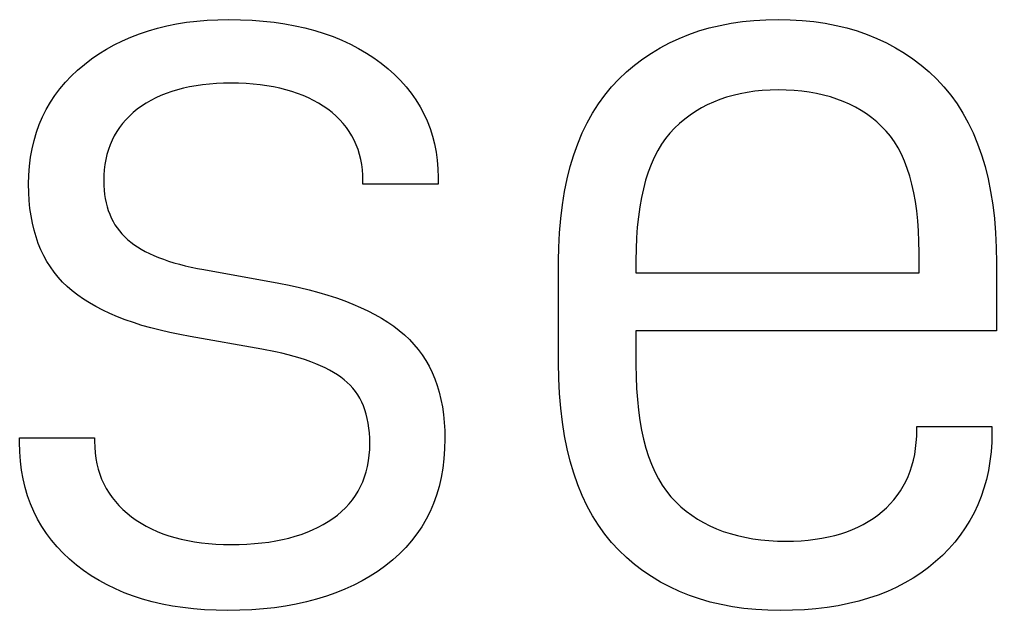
# Model space of a CAD drawing. Header units: millimetres. Extents: x 120 to 180, y -156 to -28.
# Drawn here: x 154.648 to 158.285, y -107.664 to -105.463 of the extents above; entities that cross this region are included whole.
import ezdxf

# ---------------------------------------------------------------- set-up
doc = ezdxf.new("R2010")
doc.units = ezdxf.units.MM
doc.layers.add('F.Silkscreen', color=41, linetype='CONTINUOUS', true_color=0xf2eda1)

msp = doc.modelspace()

# ---------------------------------------------------------------- linework, layer by layer
at = {"layer": 'F.Silkscreen', "linetype": 'CONTINUOUS'}
for p, q in [((155.161739, -105.494853), (155.196775, -105.48636)), ((155.196775, -105.48636), (155.232769, -105.479173)), ((155.232769, -105.479173), (155.269722, -105.473292)), ((155.269722, -105.473292), (155.307635, -105.468718)), ((155.307635, -105.468718), (155.346508, -105.465451)), ((155.346508, -105.465451), (155.386341, -105.463491)), ((155.386341, -105.463491), (155.427135, -105.462838)), ((155.427135, -105.462838), (155.471024, -105.463474)), ((155.471024, -105.463474), (155.51379, -105.465384)), ((155.51379, -105.465384), (155.555433, -105.468567)), ((155.555433, -105.468567), (155.595952, -105.473023)), ((155.595952, -105.473023), (155.635347, -105.478753)), ((155.635347, -105.478753), (155.673617, -105.485756)), ((155.673617, -105.485756), (155.710763, -105.494032)), ((157.21583, -105.494101), (157.255689, -105.484549)), ((157.255689, -105.484549), (157.296671, -105.476733)), ((157.296671, -105.476733), (157.338778, -105.470654)), ((157.338778, -105.470654), (157.382007, -105.466312)), ((157.382007, -105.466312), (157.42636, -105.463706)), ((157.42636, -105.463706), (157.471836, -105.462838)), ((157.471836, -105.462838), (157.517303, -105.463706)), ((157.517303, -105.463706), (157.56163, -105.466312)), ((157.56163, -105.466312), (157.604815, -105.470654)), ((157.604815, -105.470654), (157.646859, -105.476733)), ((157.646859, -105.476733), (157.687762, -105.484549)), ((157.687762, -105.484549), (157.727524, -105.494101)), ((155.031179, -105.541891), (155.062383, -105.528172)), ((155.062383, -105.528172), (155.094544, -105.51576)), ((155.094544, -105.51576), (155.127662, -105.504653)), ((155.127662, -105.504653), (155.161739, -105.494853)), ((155.710763, -105.494032), (155.746784, -105.503581)), ((155.746784, -105.503581), (155.781679, -105.514404)), ((155.781679, -105.514404), (155.815449, -105.526501)), ((155.815449, -105.526501), (155.848092, -105.539871)), ((157.103005, -105.533174), (157.139488, -105.518414)), ((157.139488, -105.518414), (157.177097, -105.505389)), ((157.177097, -105.505389), (157.21583, -105.494101)), ((157.727524, -105.494101), (157.766144, -105.505389)), ((157.766144, -105.505389), (157.803624, -105.518414)), ((157.803624, -105.518414), (157.839962, -105.533174)), ((154.971642, -105.573246), (155.000932, -105.556915)), ((155.000932, -105.556915), (155.031179, -105.541891)), ((155.848092, -105.539871), (155.879609, -105.554514)), ((155.879609, -105.554514), (155.909999, -105.570431)), ((157.033417, -105.567902), (157.067648, -105.54967)), ((157.067648, -105.54967), (157.103005, -105.533174)), ((157.839962, -105.533174), (157.87516, -105.54967)), ((157.87516, -105.54967), (157.909216, -105.567902)), ((154.91593, -105.609826), (154.943308, -105.590883)), ((154.943308, -105.590883), (154.971642, -105.573246)), ((155.909999, -105.570431), (155.939261, -105.587622)), ((155.939261, -105.587622), (155.967397, -105.606086)), ((156.968335, -105.609572), (157.000312, -105.587869)), ((157.000312, -105.587869), (157.033417, -105.567902)), ((157.909216, -105.567902), (157.942131, -105.587869)), ((157.942131, -105.587869), (157.973905, -105.609572)), ((154.864373, -105.651412), (154.889507, -105.630074)), ((154.889507, -105.630074), (154.91593, -105.609826)), ((155.967397, -105.606086), (155.994404, -105.625824)), ((155.994404, -105.625824), (156.02002, -105.646586)), ((156.907763, -105.658182), (156.937485, -105.633009)), ((156.937485, -105.633009), (156.968335, -105.609572)), ((157.973905, -105.609572), (158.004538, -105.633009)), ((158.004538, -105.633009), (158.034031, -105.658182)), ((154.818977, -105.696719), (154.840863, -105.673627)), ((154.840863, -105.673627), (154.864373, -105.651412)), ((156.02002, -105.646586), (156.043987, -105.668125)), ((156.043987, -105.668125), (156.066304, -105.690441)), ((156.879169, -105.685089), (156.907763, -105.658182)), ((158.034031, -105.658182), (158.062382, -105.685089)), ((154.798714, -105.720687), (154.818977, -105.696719)), ((155.305146, -105.709398), (155.28138, -105.713584)), ((155.329687, -105.705972), (155.305146, -105.709398)), ((155.355004, -105.703308), (155.329687, -105.705972)), ((155.381095, -105.701405), (155.355004, -105.703308)), ((155.407962, -105.700263), (155.381095, -105.701405)), ((155.435604, -105.699883), (155.407962, -105.700263)), ((155.463797, -105.700263), (155.435604, -105.699883)), ((155.491228, -105.701405), (155.463797, -105.700263)), ((155.517897, -105.703308), (155.491228, -105.701405)), ((155.543805, -105.705972), (155.517897, -105.703308)), ((155.568951, -105.709398), (155.543805, -105.705972)), ((155.593337, -105.713584), (155.568951, -105.709398)), ((156.066304, -105.690441), (156.086969, -105.713535)), ((156.852014, -105.713808), (156.879169, -105.685089)), ((158.062382, -105.685089), (158.089297, -105.713808)), ((154.763058, -105.771254), (154.780075, -105.745532)), ((154.780075, -105.745532), (154.798714, -105.720687)), ((155.174177, -105.745934), (155.155062, -105.754687)), ((155.194067, -105.737942), (155.174177, -105.745934)), ((155.214733, -105.730711), (155.194067, -105.737942)), ((155.236173, -105.724241), (155.214733, -105.730711)), ((155.258389, -105.718532), (155.236173, -105.724241)), ((155.28138, -105.713584), (155.258389, -105.718532)), ((155.616962, -105.718532), (155.593337, -105.713584)), ((155.639828, -105.724241), (155.616962, -105.718532)), ((155.661933, -105.730711), (155.639828, -105.724241)), ((155.68328, -105.737942), (155.661933, -105.730711)), ((155.703868, -105.745934), (155.68328, -105.737942)), ((155.723697, -105.754687), (155.703868, -105.745934)), ((156.086969, -105.713535), (156.105984, -105.737406)), ((156.105984, -105.737406), (156.123347, -105.762053)), ((156.802952, -105.776849), (156.826608, -105.744395)), ((156.826608, -105.744395), (156.852014, -105.713808)), ((157.304578, -105.745245), (157.279366, -105.752446)), ((157.330551, -105.739152), (157.304578, -105.745245)), ((157.357285, -105.734166), (157.330551, -105.739152)), ((157.38478, -105.730289), (157.357285, -105.734166)), ((157.413036, -105.72752), (157.38478, -105.730289)), ((157.442055, -105.725858), (157.413036, -105.72752)), ((157.471836, -105.725304), (157.442055, -105.725858)), ((157.502129, -105.725833), (157.471836, -105.725304)), ((157.531592, -105.72742), (157.502129, -105.725833)), ((157.560224, -105.730066), (157.531592, -105.72742)), ((157.588026, -105.73377), (157.560224, -105.730066)), ((157.614999, -105.738532), (157.588026, -105.73377)), ((157.641143, -105.744352), (157.614999, -105.738532)), ((157.666458, -105.75123), (157.641143, -105.744352)), ((158.089297, -105.713808), (158.114475, -105.744395)), ((158.114475, -105.744395), (158.137917, -105.776849)), ((154.747664, -105.797853), (154.763058, -105.771254)), ((155.119157, -105.774476), (155.102368, -105.785513)), ((155.136722, -105.764201), (155.119157, -105.774476)), ((155.155062, -105.754687), (155.136722, -105.764201)), ((155.742768, -105.764201), (155.723697, -105.754687)), ((155.761081, -105.774476), (155.742768, -105.764201)), ((155.778637, -105.785513), (155.761081, -105.774476)), ((156.123347, -105.762053), (156.139059, -105.787479)), ((156.781046, -105.811171), (156.802952, -105.776849)), ((157.208287, -105.780697), (157.186112, -105.79233)), ((157.23122, -105.770172), (157.208287, -105.780697)), ((157.254913, -105.760755), (157.23122, -105.770172)), ((157.279366, -105.752446), (157.254913, -105.760755)), ((157.690944, -105.759167), (157.666458, -105.75123)), ((157.714603, -105.768162), (157.690944, -105.759167)), ((157.737434, -105.778215), (157.714603, -105.768162)), ((157.759439, -105.789326), (157.737434, -105.778215)), ((158.137917, -105.776849), (158.159622, -105.811171)), ((154.733892, -105.825329), (154.747664, -105.797853)), ((155.071216, -105.809757), (155.057058, -105.822767)), ((155.086353, -105.79731), (155.071216, -105.809757)), ((155.102368, -105.785513), (155.086353, -105.79731)), ((155.795437, -105.79731), (155.778637, -105.785513)), ((155.811342, -105.809757), (155.795437, -105.79731)), ((155.826218, -105.822767), (155.811342, -105.809757)), ((156.139059, -105.787479), (156.153118, -105.813681)), ((156.153118, -105.813681), (156.165525, -105.840661)), ((156.76089, -105.847362), (156.781046, -105.811171)), ((157.144037, -105.818921), (157.124136, -105.833879)), ((157.164695, -105.805072), (157.144037, -105.818921)), ((157.186112, -105.79233), (157.164695, -105.805072)), ((157.780616, -105.801496), (157.759439, -105.789326)), ((157.800967, -105.814724), (157.780616, -105.801496)), ((157.820492, -105.82901), (157.800967, -105.814724)), ((158.159622, -105.811171), (158.179591, -105.847362)), ((154.711213, -105.882912), (154.721742, -105.853682)), ((154.721742, -105.853682), (154.733892, -105.825329)), ((155.031679, -105.850476), (155.020457, -105.865175)), ((155.043879, -105.83634), (155.031679, -105.850476)), ((155.057058, -105.822767), (155.043879, -105.83634)), ((155.840066, -105.83634), (155.826218, -105.822767)), ((155.852886, -105.850476), (155.840066, -105.83634)), ((155.864678, -105.865175), (155.852886, -105.850476)), ((156.165525, -105.840661), (156.176278, -105.868418)), ((156.742485, -105.88542), (156.76089, -105.847362)), ((157.104992, -105.849945), (157.086605, -105.867119)), ((157.124136, -105.833879), (157.104992, -105.849945)), ((157.839192, -105.844354), (157.820492, -105.82901)), ((157.857067, -105.860756), (157.839192, -105.844354)), ((158.179591, -105.847362), (158.197823, -105.88542)), ((154.702305, -105.913018), (154.711213, -105.882912)), ((155.010213, -105.880437), (155.000946, -105.89626)), ((155.020457, -105.865175), (155.010213, -105.880437)), ((155.875443, -105.880437), (155.864678, -105.865175)), ((155.885181, -105.89626), (155.875443, -105.880437)), ((156.176278, -105.868418), (156.185378, -105.896952)), ((156.725831, -105.925347), (156.742485, -105.88542)), ((157.06916, -105.885665), (157.052844, -105.905849)), ((157.086605, -105.867119), (157.06916, -105.885665)), ((157.873985, -105.878474), (157.857067, -105.860756)), ((157.889811, -105.897746), (157.873985, -105.878474)), ((158.197823, -105.88542), (158.214319, -105.925347)), ((154.695017, -105.944002), (154.702305, -105.913018)), ((154.992657, -105.912647), (154.985343, -105.929595)), ((155.000946, -105.89626), (154.992657, -105.912647)), ((155.893892, -105.912647), (155.885181, -105.89626)), ((155.901577, -105.929595), (155.893892, -105.912647)), ((156.185378, -105.896952), (156.192825, -105.926264)), ((156.192825, -105.926264), (156.198617, -105.956353)), ((156.710928, -105.967142), (156.725831, -105.925347)), ((157.037656, -105.92767), (157.023595, -105.951129)), ((157.052844, -105.905849), (157.037656, -105.92767)), ((157.904546, -105.91857), (157.889811, -105.897746)), ((157.918189, -105.940949), (157.904546, -105.91857)), ((158.214319, -105.925347), (158.229078, -105.967142)), ((154.689349, -105.975862), (154.695017, -105.944002)), ((154.973646, -105.965177), (154.969261, -105.983811)), ((154.979007, -105.947105), (154.973646, -105.965177)), ((154.985343, -105.929595), (154.979007, -105.947105)), ((155.908237, -105.947105), (155.901577, -105.929595)), ((155.913871, -105.965177), (155.908237, -105.947105)), ((155.918479, -105.983811), (155.913871, -105.965177)), ((156.198617, -105.956353), (156.202755, -105.98722)), ((157.023595, -105.951129), (157.010662, -105.976226)), ((157.93074, -105.96488), (157.918189, -105.940949)), ((157.9422, -105.990365), (157.93074, -105.96488)), ((154.685302, -106.0086), (154.689349, -105.975862)), ((154.969261, -105.983811), (154.965851, -106.003006)), ((155.922063, -106.003006), (155.918479, -105.983811)), ((156.202755, -105.98722), (156.205238, -106.018864)), ((156.697777, -106.010806), (156.710928, -105.967142)), ((157.010662, -105.976226), (156.998855, -106.00296)), ((157.952568, -106.017404), (157.9422, -105.990365)), ((158.229078, -105.967142), (158.242101, -106.010806)), ((154.682873, -106.042215), (154.685302, -106.0086)), ((154.963415, -106.022762), (154.961954, -106.043079)), ((154.965851, -106.003006), (154.963415, -106.022762)), ((155.924623, -106.022762), (155.922063, -106.003006)), ((155.926158, -106.043079), (155.924623, -106.022762)), ((156.205238, -106.018864), (156.206066, -106.051285)), ((156.686378, -106.056338), (156.697777, -106.010806)), ((156.988174, -106.031332), (156.978619, -106.061341)), ((156.998855, -106.00296), (156.988174, -106.031332)), ((157.961845, -106.045996), (157.952568, -106.017404)), ((158.242101, -106.010806), (158.253387, -106.056338)), ((154.682064, -106.076706), (154.682873, -106.042215)), ((154.961954, -106.043079), (154.961468, -106.063958)), ((154.961468, -106.063958), (154.961815, -106.081188)), ((155.92667, -106.063958), (155.926158, -106.043079)), ((155.92667, -106.076706), (155.92667, -106.063958)), ((156.206066, -106.051285), (156.206066, -106.076706)), ((156.676732, -106.103739), (156.686378, -106.056338)), ((156.978619, -106.061341), (156.97019, -106.092987)), ((157.970031, -106.076142), (157.961845, -106.045996)), ((158.253387, -106.056338), (158.262937, -106.103739)), ((154.682625, -106.107458), (154.682064, -106.076706)), ((154.684309, -106.137284), (154.682625, -106.107458)), ((154.961815, -106.081188), (154.962857, -106.097936)), ((154.962857, -106.097936), (154.964593, -106.114203)), ((156.206066, -106.076706), (155.92667, -106.076706)), ((156.668839, -106.153008), (156.676732, -106.103739)), ((156.97019, -106.092987), (156.962886, -106.12627)), ((157.977125, -106.107842), (157.970031, -106.076142)), ((157.983127, -106.141095), (157.977125, -106.107842)), ((158.262937, -106.103739), (158.270751, -106.153008)), ((154.687116, -106.166186), (154.684309, -106.137284)), ((154.964593, -106.114203), (154.967024, -106.129989)), ((154.967024, -106.129989), (154.970149, -106.145294)), ((154.970149, -106.145294), (154.973969, -106.160119)), ((156.962886, -106.12627), (156.956707, -106.16119)), ((157.988038, -106.175903), (157.983127, -106.141095)), ((154.691047, -106.194163), (154.687116, -106.166186)), ((154.973969, -106.160119), (154.978484, -106.174463)), ((154.978484, -106.174463), (154.983693, -106.188326)), ((156.662699, -106.204147), (156.668839, -106.153008)), ((156.956707, -106.16119), (156.951652, -106.197748)), ((157.991858, -106.212264), (157.988038, -106.175903)), ((158.270751, -106.153008), (158.276828, -106.204147)), ((154.696102, -106.221214), (154.691047, -106.194163)), ((154.983693, -106.188326), (154.989597, -106.20171)), ((154.989597, -106.20171), (154.996195, -106.214613)), ((154.996195, -106.214613), (155.003488, -106.227037)), ((156.658313, -106.257154), (156.662699, -106.204147)), ((156.951652, -106.197748), (156.947721, -106.235942)), ((157.994586, -106.25018), (157.991858, -106.212264)), ((158.276828, -106.204147), (158.281168, -106.257154)), ((154.702281, -106.247341), (154.696102, -106.221214)), ((154.709585, -106.272542), (154.702281, -106.247341)), ((155.003488, -106.227037), (155.011476, -106.238981)), ((155.011476, -106.238981), (155.020158, -106.250446)), ((155.020158, -106.250446), (155.029535, -106.261432)), ((156.947721, -106.235942), (156.944914, -106.275773)), ((157.996223, -106.28965), (157.994586, -106.25018)), ((154.718015, -106.296817), (154.709585, -106.272542)), ((155.029535, -106.261432), (155.039607, -106.271939)), ((155.039607, -106.271939), (155.050373, -106.281967)), ((155.050373, -106.281967), (155.061898, -106.291592)), ((155.061898, -106.291592), (155.074248, -106.300867)), ((156.655681, -106.31203), (156.658313, -106.257154)), ((156.944914, -106.275773), (156.94323, -106.31724)), ((157.996769, -106.330674), (157.996223, -106.28965)), ((158.281168, -106.257154), (158.283773, -106.31203)), ((154.727569, -106.320167), (154.718015, -106.296817)), ((154.73825, -106.342591), (154.727569, -106.320167)), ((155.074248, -106.300867), (155.087423, -106.309793)), ((155.087423, -106.309793), (155.101425, -106.318371)), ((155.101425, -106.318371), (155.116252, -106.3266)), ((155.116252, -106.3266), (155.131907, -106.334481)), ((156.654934, -106.360344), (156.655681, -106.31203)), ((156.94323, -106.31724), (156.942669, -106.360344)), ((158.283773, -106.31203), (158.284641, -106.368775)), ((154.750057, -106.364089), (154.73825, -106.342591)), ((154.76299, -106.384661), (154.750057, -106.364089)), ((155.131907, -106.334481), (155.148389, -106.342014)), ((155.148389, -106.342014), (155.165698, -106.349199)), ((155.165698, -106.349199), (155.183835, -106.356036)), ((155.183835, -106.356036), (155.2028, -106.362527)), ((155.2028, -106.362527), (155.222594, -106.36867)), ((156.654804, -106.368775), (156.654934, -106.360344)), ((156.942669, -106.360344), (156.942669, -106.406868)), ((157.996769, -106.406868), (157.996769, -106.330674)), ((154.777051, -106.404307), (154.76299, -106.384661)), ((155.222594, -106.36867), (155.243216, -106.374466)), ((155.243216, -106.374466), (155.264668, -106.379916)), ((155.264668, -106.379916), (155.28695, -106.385019)), ((155.28695, -106.385019), (155.310061, -106.389777)), ((155.310061, -106.389777), (155.334003, -106.394188)), ((155.334003, -106.394188), (155.613407, -106.444954)), ((156.654804, -106.741326), (156.654804, -106.368775)), ((158.284641, -106.368775), (158.284641, -106.622811)), ((154.792239, -106.423027), (154.777051, -106.404307)), ((154.808556, -106.440821), (154.792239, -106.423027)), ((156.942669, -106.406868), (157.996769, -106.406868)), ((154.826, -106.457688), (154.808556, -106.440821)), ((154.844669, -106.473795), (154.826, -106.457688)), ((154.864659, -106.489306), (154.844669, -106.473795)), ((155.613407, -106.444954), (155.65244, -106.452654)), ((155.65244, -106.452654), (155.690164, -106.460932)), ((155.690164, -106.460932), (155.726582, -106.469788)), ((155.726582, -106.469788), (155.761692, -106.479224)), ((154.885969, -106.504222), (154.864659, -106.489306)), ((154.908601, -106.518542), (154.885969, -106.504222)), ((155.761692, -106.479224), (155.795495, -106.489238)), ((155.795495, -106.489238), (155.827992, -106.499831)), ((155.827992, -106.499831), (155.859183, -106.511003)), ((155.859183, -106.511003), (155.889068, -106.522754)), ((154.932553, -106.532266), (154.908601, -106.518542)), ((154.957826, -106.545394), (154.932553, -106.532266)), ((154.984419, -106.557927), (154.957826, -106.545394)), ((155.889068, -106.522754), (155.917648, -106.535084)), ((155.917648, -106.535084), (155.944923, -106.547992)), ((155.012334, -106.569864), (154.984419, -106.557927)), ((155.041569, -106.581205), (155.012334, -106.569864)), ((155.072125, -106.59195), (155.041569, -106.581205)), ((155.944923, -106.547992), (155.970893, -106.56148)), ((155.970893, -106.56148), (155.995559, -106.575547)), ((155.995559, -106.575547), (156.018922, -106.590192)), ((155.104002, -106.6021), (155.072125, -106.59195)), ((155.1372, -106.611654), (155.104002, -106.6021)), ((155.171718, -106.620612), (155.1372, -106.611654)), ((156.018922, -106.590192), (156.04098, -106.605417)), ((156.04098, -106.605417), (156.061735, -106.621221)), ((155.207558, -106.628975), (155.171718, -106.620612)), ((155.244718, -106.636742), (155.207558, -106.628975)), ((155.283199, -106.643914), (155.244718, -106.636742)), ((155.5499, -106.690506), (155.283199, -106.643914)), ((156.061735, -106.621221), (156.081188, -106.637604)), ((156.081188, -106.637604), (156.099402, -106.654739)), ((156.099402, -106.654739), (156.116437, -106.672817)), ((158.284641, -106.622811), (156.942669, -106.622811)), ((156.942669, -106.622811), (156.942669, -106.749756)), ((155.600974, -106.700628), (155.5499, -106.690506)), ((156.116437, -106.672817), (156.132295, -106.691839)), ((156.132295, -106.691839), (156.146976, -106.711805)), ((155.625152, -106.706135), (155.600974, -106.700628)), ((155.648423, -106.711939), (155.625152, -106.706135)), ((155.670786, -106.718041), (155.648423, -106.711939)), ((155.692243, -106.72444), (155.670786, -106.718041)), ((155.712791, -106.731136), (155.692243, -106.72444)), ((156.146976, -106.711805), (156.16048, -106.732715)), ((155.732431, -106.738129), (155.712791, -106.731136)), ((155.751163, -106.745419), (155.732431, -106.738129)), ((155.768986, -106.753007), (155.751163, -106.745419)), ((155.785899, -106.760892), (155.768986, -106.753007)), ((155.801903, -106.769074), (155.785899, -106.760892)), ((156.16048, -106.732715), (156.172807, -106.754568)), ((156.172807, -106.754568), (156.183959, -106.777364)), ((156.655681, -106.79961), (156.654804, -106.741326)), ((156.942669, -106.749756), (156.943248, -106.794419)), ((155.816997, -106.777553), (155.801903, -106.769074)), ((155.83118, -106.786329), (155.816997, -106.777553)), ((155.844453, -106.795402), (155.83118, -106.786329)), ((155.856815, -106.804772), (155.844453, -106.795402)), ((156.183959, -106.777364), (156.193935, -106.801104)), ((156.193935, -106.801104), (156.202736, -106.825787)), ((156.658313, -106.855945), (156.655681, -106.79961)), ((156.943248, -106.794419), (156.944987, -106.837378)), ((155.868351, -106.814635), (155.856815, -106.804772)), ((155.879142, -106.825158), (155.868351, -106.814635)), ((155.889188, -106.836341), (155.879142, -106.825158)), ((155.89849, -106.848184), (155.889188, -106.836341)), ((156.202736, -106.825787), (156.210362, -106.851413)), ((156.944987, -106.837378), (156.947885, -106.878632)), ((155.907048, -106.860689), (155.89849, -106.848184)), ((155.914862, -106.873854), (155.907048, -106.860689)), ((155.921932, -106.88768), (155.914862, -106.873854)), ((156.210362, -106.851413), (156.216814, -106.877982)), ((156.662699, -106.91033), (156.658313, -106.855945)), ((155.928257, -106.902168), (155.921932, -106.88768)), ((155.933838, -106.917317), (155.928257, -106.902168)), ((156.216814, -106.877982), (156.222092, -106.905495)), ((156.222092, -106.905495), (156.226196, -106.93395)), ((156.668839, -106.962765), (156.662699, -106.91033)), ((156.947885, -106.878632), (156.951941, -106.918183)), ((155.938675, -106.933128), (155.933838, -106.917317)), ((155.942767, -106.9496), (155.938675, -106.933128)), ((156.226196, -106.93395), (156.229127, -106.963348)), ((156.951941, -106.918183), (156.957156, -106.95603)), ((155.946116, -106.966735), (155.942767, -106.9496)), ((155.94872, -106.984533), (155.946116, -106.966735)), ((156.229127, -106.963348), (156.230886, -106.993688)), ((156.676732, -107.01325), (156.668839, -106.962765)), ((156.957156, -106.95603), (156.963528, -106.992174)), ((157.9883, -106.991059), (157.9883, -106.978386)), ((157.9883, -106.978386), (158.267696, -106.978386)), ((158.267696, -106.978386), (158.267696, -106.999558)), ((155.95058, -107.002993), (155.94872, -106.984533)), ((155.951696, -107.022115), (155.95058, -107.002993)), ((156.230886, -106.993688), (156.231472, -107.024971)), ((156.686378, -107.061785), (156.676732, -107.01325)), ((156.963528, -106.992174), (156.971057, -107.026613)), ((157.986279, -107.038422), (157.987795, -107.015071)), ((157.987795, -107.015071), (157.9883, -106.991059)), ((158.267696, -106.999558), (158.266878, -107.036658)), ((154.648205, -107.037651), (154.648205, -107.020729)), ((154.648205, -107.020729), (154.927601, -107.020729)), ((154.649032, -107.07317), (154.648205, -107.037651)), ((154.927601, -107.020729), (154.927601, -107.033394)), ((154.927601, -107.033394), (154.928137, -107.055329)), ((154.928137, -107.055329), (154.929747, -107.076686)), ((155.951532, -107.06432), (155.952068, -107.041901)), ((155.952068, -107.041901), (155.951696, -107.022115)), ((156.231472, -107.024971), (156.230613, -107.062525)), ((156.971057, -107.026613), (156.979743, -107.059348)), ((157.983753, -107.061111), (157.986279, -107.038422)), ((158.266878, -107.036658), (158.264422, -107.072832)), ((154.651515, -107.107762), (154.649032, -107.07317)), ((154.929747, -107.076686), (154.93243, -107.097465)), ((155.947239, -107.107173), (155.949922, -107.086077)), ((155.949922, -107.086077), (155.951532, -107.06432)), ((156.230613, -107.062525), (156.228036, -107.099005)), ((156.697777, -107.108369), (156.686378, -107.061785)), ((156.979743, -107.059348), (156.989585, -107.09038)), ((156.989585, -107.09038), (157.000584, -107.119708)), ((157.975673, -107.104505), (157.980218, -107.083139)), ((157.980218, -107.083139), (157.983753, -107.061111)), ((158.264422, -107.072832), (158.26033, -107.108082)), ((154.655653, -107.141427), (154.651515, -107.107762)), ((154.93243, -107.097465), (154.936188, -107.117665)), ((154.936188, -107.117665), (154.94102, -107.137286)), ((155.938651, -107.147382), (155.943482, -107.127608)), ((155.943482, -107.127608), (155.947239, -107.107173)), ((156.228036, -107.099005), (156.22374, -107.134412)), ((156.710928, -107.153002), (156.697777, -107.108369)), ((157.000584, -107.119708), (157.012738, -107.147332)), ((157.963558, -107.145253), (157.97012, -107.12521)), ((157.97012, -107.12521), (157.975673, -107.104505)), ((158.26033, -107.108082), (158.254601, -107.142406)), ((154.661446, -107.174166), (154.655653, -107.141427)), ((154.94102, -107.137286), (154.946926, -107.156329)), ((154.946926, -107.156329), (154.953908, -107.174793)), ((155.932745, -107.166495), (155.938651, -107.147382)), ((156.22374, -107.134412), (156.217725, -107.168746)), ((156.725831, -107.195684), (156.710928, -107.153002)), ((157.012738, -107.147332), (157.026048, -107.173252)), ((157.94741, -107.183354), (157.955988, -107.164634)), ((157.955988, -107.164634), (157.963558, -107.145253)), ((158.254601, -107.142406), (158.247235, -107.175806)), ((154.668892, -107.20598), (154.661446, -107.174166)), ((154.953908, -107.174793), (154.961965, -107.192679)), ((154.961965, -107.192679), (154.971099, -107.209985)), ((155.917706, -107.202738), (155.925763, -107.184947)), ((155.925763, -107.184947), (155.932745, -107.166495)), ((156.209991, -107.202006), (156.200537, -107.234192)), ((156.217725, -107.168746), (156.209991, -107.202006)), ((156.742485, -107.236415), (156.725831, -107.195684)), ((157.026048, -107.173252), (157.040512, -107.197469)), ((157.040512, -107.197469), (157.056131, -107.219981)), ((157.927234, -107.218808), (157.937825, -107.201412)), ((157.937825, -107.201412), (157.94741, -107.183354)), ((158.247235, -107.175806), (158.238231, -107.20828)), ((154.677993, -107.236867), (154.668892, -107.20598)), ((154.688747, -107.266828), (154.677993, -107.236867)), ((154.971099, -107.209985), (154.981308, -107.226713)), ((154.981308, -107.226713), (154.992594, -107.242862)), ((155.887078, -107.252148), (155.898364, -107.236338)), ((155.898364, -107.236338), (155.908573, -107.219869)), ((155.908573, -107.219869), (155.917706, -107.202738)), ((156.200537, -107.234192), (156.189363, -107.265303)), ((156.76089, -107.275195), (156.742485, -107.236415)), ((157.056131, -107.219981), (157.072905, -107.24079)), ((157.903032, -107.251614), (157.915636, -107.235542)), ((157.915636, -107.235542), (157.927234, -107.218808)), ((158.238231, -107.20828), (158.227591, -107.239829)), ((154.701154, -107.295863), (154.688747, -107.266828)), ((154.992594, -107.242862), (155.004958, -107.258432)), ((155.004958, -107.258432), (155.018398, -107.273422)), ((155.018398, -107.273422), (155.032917, -107.287834)), ((155.861273, -107.281785), (155.874714, -107.267297)), ((155.874714, -107.267297), (155.887078, -107.252148)), ((156.189363, -107.265303), (156.176469, -107.295341)), ((157.072905, -107.24079), (157.090832, -107.259896)), ((157.090832, -107.259896), (157.109786, -107.277582)), ((157.874807, -107.281774), (157.889422, -107.267025)), ((157.889422, -107.267025), (157.903032, -107.251614)), ((158.215314, -107.270454), (158.201399, -107.300153)), ((158.227591, -107.239829), (158.215314, -107.270454)), ((154.715213, -107.323973), (154.701154, -107.295863)), ((155.032917, -107.287834), (155.048514, -107.301666)), ((155.048514, -107.301666), (155.065189, -107.314919)), ((155.81448, -107.321289), (155.831156, -107.308781)), ((155.831156, -107.308781), (155.846754, -107.295613)), ((155.846754, -107.295613), (155.861273, -107.281785)), ((156.176469, -107.295341), (156.161853, -107.324304)), ((156.781046, -107.312023), (156.76089, -107.275195)), ((157.109786, -107.277582), (157.129639, -107.294127)), ((157.129639, -107.294127), (157.150389, -107.309532)), ((157.150389, -107.309532), (157.172036, -107.323796)), ((157.825379, -107.32166), (157.842674, -107.30919)), ((157.842674, -107.30919), (157.859188, -107.295861)), ((157.859188, -107.295861), (157.874807, -107.281774)), ((158.201399, -107.300153), (158.185847, -107.328928)), ((154.730925, -107.351158), (154.715213, -107.323973)), ((155.065189, -107.314919), (155.082772, -107.327476)), ((155.082772, -107.327476), (155.101093, -107.339223)), ((155.101093, -107.339223), (155.120154, -107.350161)), ((155.75921, -107.354366), (155.77844, -107.3441)), ((155.77844, -107.3441), (155.796863, -107.333075)), ((155.796863, -107.333075), (155.81448, -107.321289)), ((156.161853, -107.324304), (156.145517, -107.352193)), ((156.802952, -107.346898), (156.781046, -107.312023)), ((156.826608, -107.379822), (156.802952, -107.346898)), ((157.172036, -107.323796), (157.194579, -107.336919)), ((157.194579, -107.336919), (157.218018, -107.348902)), ((157.768814, -107.353914), (157.788449, -107.344022)), ((157.788449, -107.344022), (157.807304, -107.33327)), ((157.807304, -107.33327), (157.825379, -107.32166)), ((158.185847, -107.328928), (158.168659, -107.356778)), ((154.748289, -107.377417), (154.730925, -107.351158)), ((154.767304, -107.40275), (154.748289, -107.377417)), ((155.120154, -107.350161), (155.139956, -107.36029)), ((155.139956, -107.36029), (155.160499, -107.369608)), ((155.160499, -107.369608), (155.181783, -107.378116)), ((155.181783, -107.378116), (155.203811, -107.385815)), ((155.674211, -107.38783), (155.696673, -107.380604)), ((155.696673, -107.380604), (155.718327, -107.372618)), ((155.718327, -107.372618), (155.739172, -107.363872)), ((155.739172, -107.363872), (155.75921, -107.354366)), ((156.127459, -107.379006), (156.107679, -107.404745)), ((156.145517, -107.352193), (156.127459, -107.379006)), ((156.852014, -107.410793), (156.826608, -107.379822)), ((157.218018, -107.348902), (157.242351, -107.359743)), ((157.242351, -107.359743), (157.267577, -107.369444)), ((157.267577, -107.369444), (157.293696, -107.378004)), ((157.293696, -107.378004), (157.320708, -107.385423)), ((157.682483, -107.384885), (157.705233, -107.378432)), ((157.705233, -107.378432), (157.727206, -107.371119)), ((157.727206, -107.371119), (157.748399, -107.362946)), ((157.748399, -107.362946), (157.768814, -107.353914)), ((158.149832, -107.383703), (158.129369, -107.409703)), ((158.168659, -107.356778), (158.149832, -107.383703)), ((154.787971, -107.427159), (154.767304, -107.40275)), ((155.203811, -107.385815), (155.226581, -107.392703)), ((155.226581, -107.392703), (155.250096, -107.398782)), ((155.250096, -107.398782), (155.274356, -107.40405)), ((155.274356, -107.40405), (155.299362, -107.408508)), ((155.299362, -107.408508), (155.325115, -107.412155)), ((155.325115, -107.412155), (155.351614, -107.414992)), ((155.351614, -107.414992), (155.378862, -107.417019)), ((155.378862, -107.417019), (155.406858, -107.418235)), ((155.406858, -107.418235), (155.435604, -107.41864)), ((155.435604, -107.41864), (155.46536, -107.41826)), ((155.46536, -107.41826), (155.494304, -107.417118)), ((155.494304, -107.417118), (155.522437, -107.415216)), ((155.522437, -107.415216), (155.549758, -107.412553)), ((155.549758, -107.412553), (155.576269, -107.409129)), ((155.576269, -107.409129), (155.601969, -107.404945)), ((155.601969, -107.404945), (155.626859, -107.4)), ((155.626859, -107.4), (155.65094, -107.394295)), ((155.65094, -107.394295), (155.674211, -107.38783)), ((156.107679, -107.404745), (156.086177, -107.429409)), ((156.879169, -107.439812), (156.852014, -107.410793)), ((157.320708, -107.385423), (157.348611, -107.3917)), ((157.348611, -107.3917), (157.377404, -107.396836)), ((157.377404, -107.396836), (157.407087, -107.400831)), ((157.407087, -107.400831), (157.43766, -107.403685)), ((157.43766, -107.403685), (157.46912, -107.405397)), ((157.46912, -107.405397), (157.501468, -107.405968)), ((157.501468, -107.405968), (157.529657, -107.405538)), ((157.529657, -107.405538), (157.557069, -107.404247)), ((157.557069, -107.404247), (157.583705, -107.402095)), ((157.583705, -107.402095), (157.609565, -107.399083)), ((157.609565, -107.399083), (157.634649, -107.39521)), ((157.634649, -107.39521), (157.658955, -107.390477)), ((157.658955, -107.390477), (157.682483, -107.384885)), ((158.129369, -107.409703), (158.107268, -107.434778)), ((154.810288, -107.450643), (154.787971, -107.427159)), ((154.834256, -107.473201), (154.810288, -107.450643)), ((156.062952, -107.452998), (156.038005, -107.475511)), ((156.086177, -107.429409), (156.062952, -107.452998)), ((156.907797, -107.46698), (156.879169, -107.439812)), ((158.107268, -107.434778), (158.08353, -107.458929)), ((154.859875, -107.494835), (154.834256, -107.473201)), ((156.038005, -107.475511), (156.011333, -107.496949)), ((156.937621, -107.492395), (156.907797, -107.46698)), ((156.96864, -107.516058), (156.937621, -107.492395)), ((158.058155, -107.482155), (158.031341, -107.504195)), ((158.08353, -107.458929), (158.058155, -107.482155)), ((154.886865, -107.515341), (154.859875, -107.494835)), ((154.914952, -107.534524), (154.886865, -107.515341)), ((155.983225, -107.517197), (155.953962, -107.536139)), ((156.011333, -107.496949), (155.983225, -107.517197)), ((157.000853, -107.537969), (156.96864, -107.516058)), ((158.003286, -107.524814), (157.973992, -107.544011)), ((158.031341, -107.504195), (158.003286, -107.524814)), ((154.944135, -107.552385), (154.914952, -107.534524)), ((154.974413, -107.568922), (154.944135, -107.552385)), ((155.923545, -107.553776), (155.891973, -107.570107)), ((155.953962, -107.536139), (155.923545, -107.553776)), ((157.03426, -107.558127), (157.000853, -107.537969)), ((157.068861, -107.576533), (157.03426, -107.558127)), ((157.943458, -107.561787), (157.911683, -107.578141)), ((157.973992, -107.544011), (157.943458, -107.561787)), ((155.005786, -107.584137), (154.974413, -107.568922)), ((155.038252, -107.598029), (155.005786, -107.584137)), ((155.071812, -107.610598), (155.038252, -107.598029)), ((155.825364, -107.59885), (155.790325, -107.611263)), ((155.859246, -107.585132), (155.825364, -107.59885)), ((155.891973, -107.570107), (155.859246, -107.585132)), ((157.104653, -107.593186), (157.068861, -107.576533)), ((157.141637, -107.608086), (157.104653, -107.593186)), ((157.878668, -107.593073), (157.844413, -107.606583)), ((157.911683, -107.578141), (157.878668, -107.593073)), ((155.106463, -107.621845), (155.071812, -107.610598)), ((155.142206, -107.631768), (155.106463, -107.621845)), ((155.17904, -107.640368), (155.142206, -107.631768)), ((155.716779, -107.632169), (155.67827, -107.640663)), ((155.75413, -107.622369), (155.716779, -107.632169)), ((155.790325, -107.611263), (155.75413, -107.622369)), ((157.179811, -107.621234), (157.141637, -107.608086)), ((157.219175, -107.632628), (157.179811, -107.621234)), ((157.259729, -107.64227), (157.219175, -107.632628)), ((157.772182, -107.629338), (157.734206, -107.638583)), ((157.808918, -107.618672), (157.772182, -107.629338)), ((157.844413, -107.606583), (157.808918, -107.618672)), ((155.216963, -107.647645), (155.17904, -107.640368)), ((155.255976, -107.653599), (155.216963, -107.647645)), ((155.296076, -107.658231), (155.255976, -107.653599)), ((155.337265, -107.661538), (155.296076, -107.658231)), ((155.37954, -107.663523), (155.337265, -107.661538)), ((155.422901, -107.664185), (155.37954, -107.663523)), ((155.468359, -107.663531), (155.422901, -107.664185)), ((155.512659, -107.661571), (155.468359, -107.663531)), ((155.555799, -107.658304), (155.512659, -107.661571)), ((155.597781, -107.65373), (155.555799, -107.658304)), ((155.638604, -107.64785), (155.597781, -107.65373)), ((155.67827, -107.640663), (155.638604, -107.64785)), ((157.30147, -107.650159), (157.259729, -107.64227)), ((157.344399, -107.656295), (157.30147, -107.650159)), ((157.388515, -107.660678), (157.344399, -107.656295)), ((157.433817, -107.663308), (157.388515, -107.660678)), ((157.480305, -107.664185), (157.433817, -107.663308)), ((157.525722, -107.663474), (157.480305, -107.664185)), ((157.5699, -107.66134), (157.525722, -107.663474)), ((157.612837, -107.657784), (157.5699, -107.66134)), ((157.654534, -107.652806), (157.612837, -107.657784)), ((157.69499, -107.646405), (157.654534, -107.652806)), ((157.734206, -107.638583), (157.69499, -107.646405))]:
    msp.add_line(p, q, dxfattribs=at)

doc.saveas('drawing.dxf')
